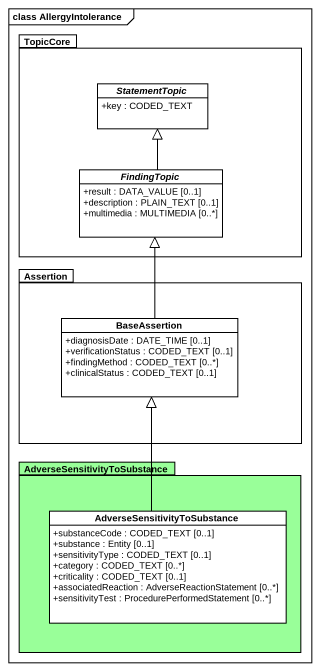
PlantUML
@startuml
mainframe class AllergyIntolerance
hide circle
hide empty members
skinparam classAttributeIconSize 0
package TopicCore {
  abstract class StatementTopic {
    +key : CODED_TEXT
  }
  abstract class FindingTopic {
    +result : DATA_VALUE [0..1]
    +description : PLAIN_TEXT [0..1]
    +multimedia : MULTIMEDIA [0..*]
  }
}
package Assertion {
  class BaseAssertion {
    +diagnosisDate : DATE_TIME [0..1]
    +verificationStatus : CODED_TEXT [0..1]
    +findingMethod : CODED_TEXT [0..*]
    +clinicalStatus : CODED_TEXT [0..1]
  }
}
package "AdverseSensitivityToSubstance" as AdverseSensitivityToSubstanc #99FF99 {
  class "AdverseSensitivityToSubstance" as AdverseSensitivityToSubstanc_2 {
    +substanceCode : CODED_TEXT [0..1]
    +substance : Entity [0..1]
    +sensitivityType : CODED_TEXT [0..1]
    +category : CODED_TEXT [0..*]
    +criticality : CODED_TEXT [0..1]
    +associatedReaction : AdverseReactionStatement [0..*]
    +sensitivityTest : ProcedurePerformedStatement [0..*]
  }
}
FindingTopic -up-|> StatementTopic
BaseAssertion -up-|> FindingTopic
AdverseSensitivityToSubstanc_2 -up-|> BaseAssertion
@enduml
